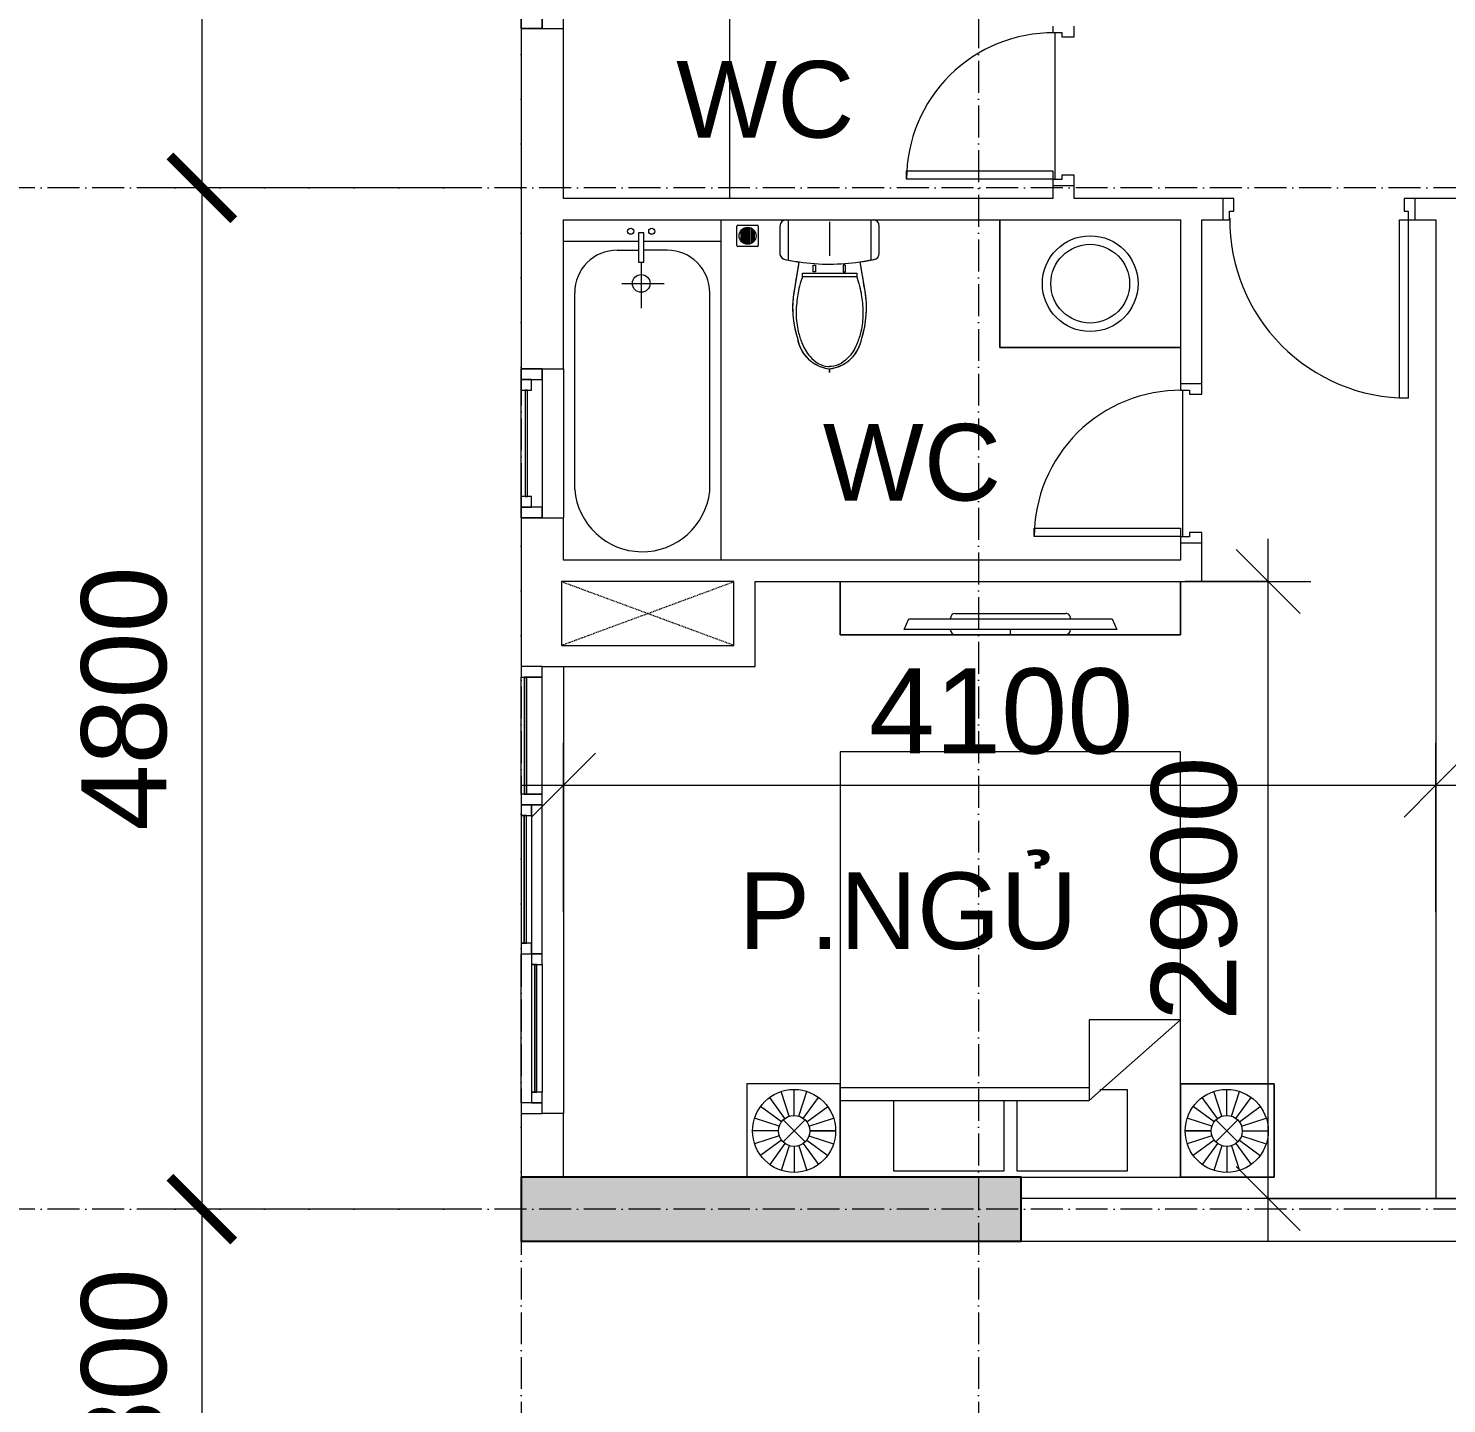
# Model space of a CAD drawing. Header units: millimetres. Extents: x -20144 to 122974, y -38328 to 48263.
# Drawn here: x -10815 to -4149, y 32036 to 38500 of the extents above; entities that cross this region are included whole.
import ezdxf

# ---------------------------------------------------------------- set-up
doc = ezdxf.new("R2010")
doc.units = ezdxf.units.MM
doc.linetypes.add('Dash', pattern=[6.35, 3.175, -3.175])
doc.linetypes.add('Grid Line', pattern=[4.2, 3, -0.6, 0, -0.6])
for name, color, linetype, lineweight in [('A-DETL-GENF', 31, 'Continuous', 5), ('A-DETL-GENF-HDLN', 161, 'Dash', 5), ('CHU', 181, 'Continuous', 5), ('CUA', 31, 'Continuous', 9), ('DIM', 1, 'Continuous', 5), ('DIM-200', 1, 'Continuous', 5), ('NET-CAT', 3, 'Continuous', 15), ('NET-THAY', 2, 'Continuous', 9), ('THIET BI', 44, 'Continuous', 5), ('THIET-BI', 44, 'Continuous', 5), ('TRUC', 225, 'Continuous', 5), ('X-COT HAM$0$LC.HA', 8, 'Continuous', 9)]:
    doc.layers.add(name, color=color, linetype=linetype, lineweight=lineweight)
doc.styles.add('Arial_3', font='arial_1.ttf', dxfattribs={"height": 400})
doc.styles.add('Arial_4', font='arial_1.ttf', dxfattribs={"height": 360})
doc.styles.add('TA1', font='arial_1.ttf')
doc.dimstyles.new('D_200_KTx2', dxfattribs={"dimtxt": 400, "dimasz": 300, "dimexe": 300, "dimexo": 300, "dimgap": 160, "dimtad": 1, "dimdec": 0, "dimzin": 9, "dimtxsty": 'TA1', "dimblk": 'ARCHTICK', "dimcen": 1, "dimdle": 300, "dimclrd": 256, "dimclre": 256, "dimclrt": 7, "dimadec": 0, "dimazin": 0, "dimtfac": 1, "dimtdec": 0, "dimtix": 1, "dimtmove": 1, "dimatfit": 3, "dimldrblk": 'ARCHTICK', "dimfxl": 1, "dimtolj": 1, "dimtzin": 0, "dimlwd": -1, "dimlwe": -1, "dimarcsym": 0})
doc.dimstyles.new('Diagonal_-_2mm_Arial', dxfattribs={"dimscale": 304.8, "dimtxt": 408.10376, "dimasz": 0.984252, "dimexe": 0.656168, "dimexo": 4.593176, "dimgap": 0.098425, "dimtad": 1, "dimdec": 0, "dimzin": 0, "dimdsep": 46, "dimtxsty": 'Arial_3', "dimblk1": 'OBLIQUE', "dimblk2": 'OBLIQUE', "dimsah": 1, "dimcen": 0.09, "dimdle": 0.656168, "dimazin": 0, "dimtfac": 1, "dimtdec": 4, "dimtix": 1, "dimtmove": 0, "dimatfit": 3, "dimfxl": 1, "dimtvp": 1, "dimtolj": 1, "dimtzin": 0, "dimlwd": 9, "dimlwe": 9, "dimarcsym": 2})

# ---------------------------------------------------------------- blocks, each defined once
blk = doc.blocks.new('ALC1807-ASCENT PLAZA-KET CAU_rvt-1-MẶT BẰNG TẦNG 5 ĐẾN TẦNG 22')
at = {"layer": 'X-COT HAM$0$LC.HA'}
h = blk.add_hatch(color=256, dxfattribs=at)
h.dxf.hatch_style = 1
h.paths.add_polyline_path([(-6149.3, 32799.9), (-6149.3, 33099.9), (-8499.3, 33099.9), (-8499.3, 32799.9)])
at = {"ltscale": 1000, "elevation": 0}
blk.add_lwpolyline([(-6149.3, 32799.9), (-6149.3, 33099.9), (-8499.3, 33099.9), (-8499.3, 32799.9)], close=True, dxfattribs=at)
blk = doc.blocks.new('CUA PHONG NGU - Type 1-V26-MẶT BẰNG TẦNG 5 ĐẾN TẦNG 22')
at = {"layer": 'CUA'}
for p, q in [((-317.5, 890.3), (-277.5, 890.3)), ((-317.5, 52.3), (-317.5, 890.3)), ((-277.5, 890.3), (-277.5, 52.3)), ((-277.5, 52.3), (-317.5, 52.3))]:
    blk.add_line(p, q, dxfattribs=at)
at = {"layer": 'CUA', "lineweight": 5}
for p, q in [((-318.5, 52.3), (-348.5, 52.3)), ((-318.5, 11.3), (-318.5, 52.3)), ((-298.5, 11.3), (-318.5, 11.3)), ((-298.5, -47.7), (-298.5, 11.3)), ((521.5, 11.3), (501.5, 11.3)), ((501.5, 11.3), (501.5, -47.7)), ((551.5, 52.3), (521.5, 52.3)), ((521.5, 52.3), (521.5, 11.3)), ((-348.5, -47.7), (-298.5, -47.7)), ((501.5, -47.7), (551.5, -47.7))]:
    blk.add_line(p, q, dxfattribs=at)
blk.add_arc((-317.5, 52.3), 838, 359.5, 90, dxfattribs=at)
blk = doc.blocks.new('CUA WC - Type 1-V28-MẶT BẰNG TẦNG 5 ĐẾN TẦNG 22')
at = {"layer": 'CUA'}
for p, q in [((-242.5, 740.3), (-202.5, 740.3)), ((-242.5, 52.3), (-242.5, 740.3)), ((-202.5, 740.3), (-202.5, 52.3)), ((-202.5, 52.3), (-242.5, 52.3))]:
    blk.add_line(p, q, dxfattribs=at)
at = {"layer": 'CUA', "lineweight": 5}
for p, q in [((-243.5, 52.3), (-273.5, 52.3)), ((-243.5, 11.3), (-243.5, 52.3)), ((-223.5, 11.3), (-243.5, 11.3)), ((-223.5, -47.7), (-223.5, 11.3)), ((446.5, 11.3), (426.5, 11.3)), ((426.5, 11.3), (426.5, -47.7)), ((476.5, 52.3), (446.5, 52.3)), ((446.5, 52.3), (446.5, 11.3)), ((-273.5, -47.7), (-223.5, -47.7)), ((426.5, -47.7), (476.5, -47.7))]:
    blk.add_line(p, q, dxfattribs=at)
blk.add_arc((-242.5, 52.3), 688, 359.5, 90, dxfattribs=at)
blk = doc.blocks.new('X-PHONG NGU 2 - X-PHONG NGU 2_Recovery_-1759957-MẶT BẰNG TẦNG 5 ĐẾN TẦNG 22')
at = {"layer": 'CUA'}
for p, q in [((-1000, 0), (-1050, 0)), ((-1050, 0), (-1050, -100)), ((-450, 0), (-1000, 0)), ((-1000, 0), (-1000, -75)), ((-1000, -100), (-1000, 0)), ((-450, -75), (-450, 0)), ((-400, 0), (-450, 0)), ((-450, 0), (-450, -100)), ((300, 0), (-400, 0)), ((-400, 0), (-400, -50)), ((-400, -100), (-400, 0)), ((300, -50), (300, 0)), ((350, 0), (300, 0)), ((300, 0), (300, -50)), ((350, -50), (350, 0)), ((350, 0), (950, 0)), ((1000, 0), (950, 0)), ((950, 0), (950, -50)), ((1050, 0), (1000, 0)), ((1000, 0), (1000, -100)), ((1000, -50), (1000, 0)), ((1050, -100), (1050, 0)), ((-400, -50), (300, -50)), ((-350, -50), (-400, -50)), ((-400, -50), (-400, -100)), ((-350, -100), (-350, -50)), ((300, -50), (250, -50)), ((250, -50), (250, -100)), ((300, -50), (350, -50)), ((300, -100), (300, -50)), ((950, -25), (350, -25)), ((350, -25), (350, -35)), ((350, -35), (950, -35)), ((950, -35), (350, -35)), ((350, -35), (350, -50)), ((350, -50), (950, -50)), ((950, -35), (950, -25)), ((950, -50), (950, -35)), ((950, -50), (1000, -50)), ((-1050, -100), (-1000, -100)), ((-450, -75), (-1000, -75)), ((-1000, -75), (-1000, -85)), ((-1000, -75), (-450, -75)), ((-1000, -85), (-450, -85)), ((-450, -100), (-1000, -100)), ((-450, -85), (-450, -75)), ((-450, -100), (-400, -100)), ((-400, -100), (-350, -100)), ((250, -75), (-350, -75)), ((-350, -75), (-350, -85)), ((-350, -85), (250, -85)), ((250, -85), (-350, -85)), ((-350, -85), (-350, -100)), ((-350, -100), (250, -100)), ((250, -85), (250, -75)), ((250, -100), (250, -85)), ((250, -100), (300, -100)), ((1000, -100), (300, -100)), ((1000, -100), (1050, -100))]:
    blk.add_line(p, q, dxfattribs=at)
blk = doc.blocks.new('X-PHONG WC - X-PHONG WC 2-1722875-MẶT BẰNG TẦNG 5 ĐẾN TẦNG 22')
at = {"layer": 'CUA'}
for p, q in [((-350, 100), (-400, 100)), ((-400, 100), (-400, 0)), ((-400, 100), (400, 100)), ((-400, 0), (-400, 100)), ((-300, 100), (-350, 100)), ((-350, 100), (-350, 50)), ((-350, 0), (-350, 100)), ((-300, 50), (-300, 100)), ((300, 80), (-300, 80)), ((-300, 80), (-300, 70)), ((-300, 70), (300, 70)), ((350, 100), (300, 100)), ((300, 100), (300, 50)), ((300, 70), (300, 80)), ((350, 50), (350, 100)), ((400, 100), (350, 100)), ((350, 100), (350, 0)), ((400, 0), (400, 100)), ((400, 100), (400, 0)), ((-400, 0), (-350, 0)), ((400, 0), (-400, 0)), ((-350, 50), (-300, 50)), ((300, 50), (350, 50)), ((350, 0), (400, 0))]:
    blk.add_line(p, q, dxfattribs=at)
blk = doc.blocks.new('X-PHONG WC - X-PHONG WC 3-1722876-MẶT BẰNG TẦNG 5 ĐẾN TẦNG 22')
at = {"layer": 'CUA'}
for p, q in [((-300, 100), (-350, 100)), ((-350, 100), (-350, 0)), ((-350, 100), (350, 100)), ((-350, 0), (-350, 100)), ((-250, 100), (-300, 100)), ((-300, 100), (-300, 50)), ((-300, 0), (-300, 100)), ((-250, 50), (-250, 100)), ((250, 80), (-250, 80)), ((-250, 80), (-250, 70)), ((-250, 70), (250, 70)), ((300, 100), (250, 100)), ((250, 100), (250, 50)), ((250, 70), (250, 80)), ((300, 50), (300, 100)), ((350, 100), (300, 100)), ((300, 100), (300, 0)), ((350, 0), (350, 100)), ((350, 100), (350, 0)), ((-350, 0), (-300, 0)), ((350, 0), (-350, 0)), ((-300, 50), (-250, 50)), ((250, 50), (300, 50)), ((300, 0), (350, 0))]:
    blk.add_line(p, q, dxfattribs=at)
blk = doc.blocks.new('X-GIUONG - X-GIUONG 1-V30-MẶT BẰNG TẦNG 5 ĐẾN TẦNG 22')
at = {"layer": 'THIET BI'}
for p, q in [((-800, 0), (-1239, 0)), ((-1239, 0), (-1239, -439)), ((-1239, 0), (-800, 0)), ((-1239, -439), (-1239, 0)), ((-1059.6, -158.2), (-1131.2, -59.5)), ((-1039.2, -147.8), (-1076.9, -31.8)), ((-1016.6, -144.2), (-1016.6, -22.2)), ((-993.9, -147.8), (-956.3, -31.8)), ((-973.5, -158.2), (-901.9, -59.5)), ((-800, -439), (-800, 0)), ((-50, 0), (-800, 0)), ((-800, 0), (-800, -2000)), ((-50, 0), (-800, 0)), ((-800, 0), (-800, -439)), ((-800, 0), (-800, -2000)), ((-550, -30), (-550, -410)), ((-30, -30), (-550, -30)), ((-30, -360), (-30, -30)), ((30, -30), (30, -360)), ((550, -30), (30, -30)), ((550, -360), (550, -30)), ((800, 0), (800, -439)), ((800, -2000), (800, 0)), ((800, 0), (800, -439)), ((800, -2000), (800, 0)), ((973.5, -158.2), (901.9, -59.5)), ((993.9, -147.8), (956.3, -31.8)), ((1016.6, -144.2), (1016.6, -22.2)), ((1039.2, -147.8), (1076.9, -31.8)), ((1059.6, -158.2), (1131.2, -59.5)), ((1239, -439), (1239, 0)), ((1239, -439), (1239, 0)), ((-1075.8, -174.4), (-1174.4, -102.7)), ((-957.4, -174.4), (-858.7, -102.7)), ((957.4, -174.4), (858.7, -102.7)), ((1075.8, -174.4), (1174.4, -102.7)), ((-1086.1, -194.8), (-1202.1, -157.1)), ((-1068.3, -269.1), (-964.8, -165.6)), ((-1068.3, -165.6), (-964.8, -269.1)), ((-947, -194.8), (-831, -157.1)), ((947, -194.8), (831, -157.1)), ((1068.3, -269.1), (964.8, -165.6)), ((1068.3, -165.6), (964.8, -269.1)), ((1086.1, -194.8), (1202.1, -157.1)), ((-1089.7, -217.4), (-1211.7, -217.4)), ((-1086.1, -240), (-1202.1, -277.7)), ((-1075.8, -260.4), (-1174.4, -332.1)), ((-957.4, -260.4), (-858.7, -332.1)), ((-947, -240), (-831, -277.7)), ((-943.4, -217.4), (-821.4, -217.4)), ((-821.4, -217.4), (-943.4, -217.4)), ((943.4, -217.4), (821.4, -217.4)), ((821.4, -217.4), (943.4, -217.4)), ((947, -240), (831, -277.7)), ((957.4, -260.4), (858.7, -332.1)), ((1075.8, -260.4), (1174.4, -332.1)), ((1086.1, -240), (1202.1, -277.7)), ((1089.7, -217.4), (1211.7, -217.4)), ((-1059.6, -276.6), (-1131.2, -375.2)), ((-1039.2, -287), (-1076.9, -402.9)), ((-1016.6, -290.5), (-1016.6, -412.5)), ((-993.9, -287), (-956.3, -402.9)), ((-973.5, -276.6), (-901.9, -375.2)), ((973.5, -276.6), (901.9, -375.2)), ((993.9, -287), (956.3, -402.9)), ((1016.6, -290.5), (1016.6, -412.5)), ((1039.2, -287), (1076.9, -402.9)), ((1059.6, -276.6), (1131.2, -375.2)), ((-370, -360), (-800, -740)), ((-370, -740), (-370, -360)), ((800, -360), (-370, -360)), ((-1239, -439), (-800, -439)), ((-800, -439), (-1239, -439)), ((-550, -410), (-420, -410)), ((-370, -420), (800, -420)), ((800, -439), (1239, -439)), ((800, -439), (1239, -439)), ((-800, -740), (-370, -740)), ((-800, -2000), (800, -2000)), ((-800, -2000), (800, -2000))]:
    blk.add_line(p, q, dxfattribs=at)
for centre, radius in [((-1016.6, -217.4), 195.1), ((1016.6, -217.4), 195.1), ((-1016.6, -217.4), 73.2), ((1016.6, -217.4), 73.2)]:
    blk.add_circle(centre, radius, dxfattribs=at)
blk = doc.blocks.new('X-TV - X-TV 3-1732778-MẶT BẰNG TẦNG 5 ĐẾN TẦNG 22')
at = {"layer": 'THIET BI'}
for p, q in [((1600, 250), (0, 250)), ((0, 250), (0, 0)), ((0, 250), (1600, 250)), ((0, 0), (0, 250)), ((300, 225), (1300, 225)), ((322.5, 175), (300, 225)), ((540, 250), (1060, 250)), ((800, 250), (800, 225)), ((1300, 225), (1277.5, 175)), ((1600, 0), (1600, 250)), ((1600, 250), (1600, 0)), ((1277.5, 175), (322.5, 175)), ((1060, 150), (540, 150))]:
    blk.add_line(p, q, dxfattribs=at)
for centre, start_param, end_param in [((540, 225), 0, 1.570796), ((1060, 225), 4.712389, 6.283185), ((540, 175), 1.570796, 3.141593), ((1060, 175), 3.141593, 4.712389)]:
    blk.add_ellipse(centre, major_axis=(0, 25), ratio=0.9, start_param=start_param, end_param=end_param, dxfattribs=at)
blk = doc.blocks.new('X-XI1 - X-XI-V13-MẶT BẰNG TẦNG 5 ĐẾN TẦNG 22')
at = {"layer": 'THIET-BI'}
for p, q in [((194.6, 0), (194.6, -186.1)), ((215, -2.1), (204.3, 0)), ((-230.6, -16.8), (-233.2, -33.2)), ((-233.2, -29), (-233.2, -157.9)), ((-233.2, -29), (-233.2, -157.9)), ((-233.2, -33.2), (-233.2, -45)), ((-233.2, -45), (-233.2, -157.9)), ((-227.9, -12.2), (-230.6, -16.8)), ((-222, -6.1), (-227.9, -12.2)), ((-212.4, -1.2), (-222, -6.1)), ((-204.3, 0), (-212.4, -1.2)), ((-194.6, 0), (-194.6, -185.7)), ((0, -9.4), (0, -169.7)), ((219.3, -4.2), (215, -2.1)), ((224.8, -8.5), (219.3, -4.2)), ((227.7, -12), (224.8, -8.5)), ((231.6, -19.3), (227.7, -12)), ((233.2, -29), (231.6, -19.3)), ((233.2, -157.9), (233.2, -29)), ((233.2, -157.9), (233.2, -29)), ((233.2, -157.9), (233.2, -29)), ((-233.2, -157.9), (-232.9, -162.1)), ((-232.9, -162.1), (-231, -169.1)), ((-231, -169.1), (-228, -174.5)), ((-228, -174.5), (-224.2, -178.9)), ((-224.2, -178.9), (-216.9, -183.9)), ((-216.9, -183.9), (-209.4, -186.4)), ((-209.4, -186.4), (-202.4, -187.7)), ((-202.4, -187.7), (-192, -189.7)), ((-192, -189.7), (-184.2, -191.1)), ((-184.2, -191.1), (-168, -193.8)), ((-168, -193.8), (-149.9, -196.6)), ((-143.8, -197.5), (-166.7, -335.2)), ((-143.8, -197.5), (-166.7, -335.2)), ((-149.9, -196.6), (-143.8, -197.5)), ((-143.8, -197.5), (-147.8, -221.1)), ((143.8, -197.5), (212.9, -185.5)), ((166.7, -335.2), (143.8, -197.5)), ((166.7, -335.2), (143.8, -197.5)), ((146.9, -216.1), (143.8, -197.5)), ((212.9, -185.5), (220.8, -181.7)), ((220.8, -181.7), (226.5, -176.5)), ((226.5, -176.5), (231.9, -166.7)), ((231.9, -166.7), (233.2, -157.9)), ((-155.3, -266.3), (-157.7, -280.9)), ((-147.8, -221.1), (-155.3, -266.3)), ((-127.7, -249.9), (127.7, -249.9)), ((-127.7, -267.8), (-127.7, -249.9)), ((-76.6, -213.5), (-66.1, -213.5)), ((-76.6, -245), (-76.6, -213.5)), ((-66.1, -245), (-76.6, -245)), ((-66.1, -213.5), (-66.1, -245)), ((64, -213.5), (64, -245)), ((74.4, -213.5), (64, -213.5)), ((64, -245), (74.4, -245)), ((74.4, -245), (74.4, -213.5)), ((127.7, -249.9), (127.7, -267.8)), ((151.8, -245.3), (146.9, -216.1)), ((157.2, -277.8), (151.8, -245.3)), ((-164.6, -322), (-168.9, -349)), ((-161.5, -303.8), (-164.6, -322)), ((-157.7, -280.9), (-161.5, -303.8)), ((-8.6, -267.8), (-127.7, -267.8)), ((127.7, -267.8), (-8.6, -267.8)), ((161.7, -304.9), (157.2, -277.8)), ((166.7, -335.2), (161.7, -304.9)), ((-172.5, -383), (-173.5, -402.2)), ((-171, -365.1), (-172.5, -383)), ((-168.9, -349), (-171, -365.1)), ((171.6, -371), (166.7, -335.2)), ((173.2, -395.8), (171.6, -371)), ((173.5, -426.5), (173.2, -395.8)), ((-173.5, -402.2), (-173.1, -436.1)), ((-173.1, -436.1), (-172.5, -446.5)), ((-172.5, -446.5), (-169.6, -474.8)), ((165.2, -502.3), (172.5, -446.5)), ((172.5, -446.5), (173.5, -426.5)), ((-169.6, -474.8), (-166.5, -495.3)), ((-166.5, -495.3), (-161.1, -520.9)), ((-161.1, -520.9), (-151.4, -555.9)), ((155.1, -543.7), (161.7, -518.5)), ((161.7, -518.5), (165.2, -502.3)), ((-151.4, -555.9), (-143.5, -587)), ((-143.5, -587), (-131.8, -612.8)), ((131.6, -613.2), (145.5, -581)), ((145.5, -581), (151.4, -555.9)), ((151.4, -555.9), (155.1, -543.7)), ((-131.8, -612.8), (-121.7, -628.9)), ((-121.7, -628.9), (-100.2, -653.8)), ((-100.2, -653.8), (-87.5, -664.8)), ((-87.5, -664.8), (-69.9, -676.9)), ((60.8, -681.9), (86, -665.9)), ((86, -665.9), (100.2, -653.8)), ((100.2, -653.8), (114.1, -638.9)), ((114.1, -638.9), (131.6, -613.2)), ((-69.9, -676.9), (-49.6, -687.2)), ((-49.6, -687.2), (-19.9, -696.9)), ((-19.9, -696.9), (0, -700.2)), ((0, -700.2), (34.6, -692.9)), ((0, -700.2), (0, -702.7)), ((0, -712.5), (0, -700.2)), ((0, -700.3), (0, -710.2)), ((0, -702.7), (0, -715.9)), ((0, -710.2), (0, -716.9)), ((0, -717.2), (0, -712.5)), ((0, -716.9), (0, -717.2)), ((34.6, -692.9), (60.8, -681.9))]:
    blk.add_line(p, q, dxfattribs=at)
for centre, radius, start, end in [((204.3, -29), 29, 360, 90), ((204.3, -29), 29, 0, 90), ((-204.3, -29), 29, 90, 180), ((-204.3, -29), 29, 90, 180), ((-204.3, -157.9), 29, 180, 259.85987), ((-204.3, -157.9), 29, 180, 259.85987), ((18.1, 960), 1168.8, 258.77622, 262.03475), ((18.1, 960), 1168.8, 258.77622, 262.03475), ((18.1, 960), 1168.8, 262.14467, 269.16333), ((-16, 957.7), 1166.4, 270.83748, 277.76826), ((-18.1, 960), 1168.8, 277.96525, 281.22378), ((-18.1, 960), 1168.8, 277.96525, 281.22378), ((204.3, -157.9), 29, 280.14013, 360), ((204.3, -157.9), 29, 280.14013, 0), ((287.1, -414.4), 460.7, 170.09406, 197.88556), ((287.1, -414.4), 460.7, 170.09406, 197.88556), ((-287.1, -414.4), 460.7, 342.11444, 9.90594), ((-287.1, -414.4), 460.7, 342.11444, 9.90594), ((18.2, -529.6), 171.6, 188.82666, 263.90979), ((18.2, -529.6), 171.6, 188.82666, 263.90979), ((-18.2, -529.6), 171.6, 276.09021, 351.17334), ((-18.2, -529.6), 171.6, 276.09021, 351.17334)]:
    blk.add_arc(centre, radius, start, end, dxfattribs=at)
for points in [[(-127.7, -267.8), (-143.4, -315.6), (-152.2, -364.8), (-160.3, -442.2), (-151, -516.8), (-129.6, -585.3), (-93.5, -652), (-37.5, -689.3), (-2.9, -689.4), (0, -689.4)], [(127.7, -267.8), (143.4, -315.6), (152.2, -364.8), (160.3, -442.2), (151, -516.8), (129.6, -585.3), (93.5, -652), (37.5, -689.3), (2.9, -689.4), (0, -689.4)]]:
    blk.add_open_spline(points, degree=3, knots=[12.724379, 12.724379, 12.724379, 12.724379, 75.096459, 151.912755, 228.70098, 282.501534, 351.034079, 439.49288, 447.51098, 447.51098, 447.51098, 447.51098], dxfattribs=at)
blk = doc.blocks.new('X-LA - X-LA 6-1486693-MẶT BẰNG TẦNG 5 ĐẾN TẦNG 22')
at = {"layer": 'THIET-BI'}
for p, q in [((-425, 0), (-425, -600)), ((-425, -600), (-425, 0)), ((-425, -600), (425, -600)), ((425, -600), (-425, -600))]:
    blk.add_line(p, q, dxfattribs=at)
for radius in [225, 185]:
    blk.add_circle((0, -300), radius, dxfattribs=at)
blk = doc.blocks.new('X-BON TAM - X-BON TAM-1305637-MẶT BẰNG TẦNG 5 ĐẾN TẦNG 22')
at = {"layer": 'THIET-BI'}
for p, q in [((375, -1600), (375, 0)), ((375, -1600), (375, 0)), ((12.9, -61.4), (-12.9, -61.4)), ((-12.9, -61.4), (-12.9, -198.5)), ((12.9, -198.5), (12.9, -61.4)), ((-365, -100), (-12.9, -100)), ((12.9, -100), (375, -100)), ((-112.7, -142.6), (-12.9, -142.6)), ((-12.9, -198.5), (12.9, -198.5)), ((0, -198.5), (0, -415.4)), ((121.7, -142.6), (12.9, -142.6)), ((-91.8, -298.7), (108.5, -298.7)), ((-312.7, -1267.8), (-312.7, -342.6)), ((321.7, -1276.1), (321.7, -342.6))]:
    blk.add_line(p, q, dxfattribs=at)
for centre, radius in [((-49.4, -53.5), 14.5), ((49.4, -53.5), 14.5), ((0, -298.7), 41.7)]:
    blk.add_circle(centre, radius, dxfattribs=at)
for centre, radius, start, end in [((-112.7, -342.6), 200, 90, 180), ((121.7, -342.6), 200, 360, 90), ((4.9, -1241.3), 318.7, 184.7583, 353.73509)]:
    blk.add_arc(centre, radius, start, end, dxfattribs=at)
blk = doc.blocks.new('X-PHEU - X-PHEU-1231512-MẶT BẰNG TẦNG 5 ĐẾN TẦNG 22')
at = {"layer": 'THIET-BI'}
for p, q in [((25, 29), (25, 121)), ((29, 125), (121, 125)), ((42.5, 90.5), (42.5, 59.5)), ((47.5, 51.8), (47.5, 98.2)), ((52.5, 103.1), (52.5, 46.9)), ((57.5, 43.5), (57.5, 106.5)), ((62.5, 108.8), (62.5, 41.2)), ((67.5, 39.8), (67.5, 110.2)), ((72.5, 110.9), (72.5, 78.1)), ((72.5, 71.9), (72.5, 39.1)), ((77.5, 78.1), (77.5, 110.9)), ((77.5, 39.1), (77.5, 71.9)), ((82.5, 110.2), (82.5, 39.8)), ((87.5, 41.2), (87.5, 108.8)), ((92.5, 106.5), (92.5, 43.5)), ((97.5, 46.9), (97.5, 103.1)), ((102.5, 98.2), (102.5, 51.8)), ((107.5, 59.5), (107.5, 90.5)), ((125, 121), (125, 29)), ((121, 25), (29, 25))]:
    blk.add_line(p, q, dxfattribs=at)
blk.add_circle((75, 75), 40, dxfattribs=at)
for centre, radius, start, end in [((29, 121), 4, 90, 180), ((75, 75), 36, 139.80824, 154.52563), ((75, 75), 36, 119.0853, 128.68219), ((75, 75), 36, 102.0247, 110.31751), ((75, 75), 4, 128.68219, 231.31781), ((75, 75), 36, 90, 93.98208), ((75, 75), 36, 86.01792, 90), ((75, 75), 4, 308.68219, 51.31781), ((75, 75), 36, 69.68249, 77.9753), ((75, 75), 36, 51.31781, 60.9147), ((75, 75), 36, 25.47437, 40.19176), ((121, 121), 4, 0, 90), ((29, 29), 4, 180, 270), ((75, 75), 36, 205.47437, 220.19176), ((75, 75), 36, 231.31781, 240.9147), ((75, 75), 36, 249.68249, 257.9753), ((75, 75), 36, 266.01792, 270), ((75, 75), 36, 270, 273.98208), ((75, 75), 36, 282.0247, 290.31751), ((75, 75), 36, 299.0853, 308.68219), ((75, 75), 36, 319.80824, 334.52563), ((121, 29), 4, 270, 360)]:
    blk.add_arc(centre, radius, start, end, dxfattribs=at)
blk = doc.blocks.new('Family2 - Family1-1830953-MẶT BẰNG TẦNG 5 ĐẾN TẦNG 22')
at = {"layer": 'A-DETL-GENF'}
for p, q in [((810, 300), (0, 300)), ((0, 300), (0, 0)), ((810, 0), (810, 300)), ((0, 0), (810, 0))]:
    blk.add_line(p, q, dxfattribs=at)
at = {"layer": 'A-DETL-GENF-HDLN'}
for p, q in [((0, 300), (810, 0.8)), ((0, 0), (810, 299.2))]:
    blk.add_line(p, q, dxfattribs=at)
blk = doc.blocks.new('DIMBLOCK3-MẶT BẰNG TẦNG 5 ĐẾN TẦNG 22')
at = {"layer": 'DIM-200', "lineweight": 9, "transparency": 16777216}
for p, q in [((-8299.5, 34345.1), (-8299.5, 35142.3)), ((-4199.5, 34345.1), (-4199.5, 35142.3)), ((-8299.5, 34942.3), (-8149.5, 35092.3)), ((-4199.5, 34942.3), (-4049.5, 35092.3)), ((-8499.5, 34942.3), (-3999.5, 34942.3)), ((-8299.5, 34942.3), (-8449.5, 34792.3)), ((-8299.5, 34942.3), (-8299.5, 34345.1)), ((-4199.5, 34942.3), (-4349.5, 34792.3)), ((-4199.5, 34942.3), (-4199.5, 34345.1))]:
    blk.add_line(p, q, dxfattribs=at)
at = {"layer": 'DIM-200', "color": 0, "lineweight": 9, "transparency": 16777216, "insert": (-6864.8, 35491.6), "char_height": 400, "width": 1476.708, "attachment_point": 1, "line_spacing_factor": 0.941778, "style": 'Arial_3'}
blk.add_mtext('4100', dxfattribs=at)
blk = doc.blocks.new('_Oblique')
at = {"color": 0, "linetype": 'ByBlock', "lineweight": -2}
blk.add_line((-0.5, -0.5), (0.5, 0.5), dxfattribs=at)
blk = doc.blocks.new('DIMBLOCK4-MẶT BẰNG TẦNG 5 ĐẾN TẦNG 22')
at = {"layer": 'DIM-200', "lineweight": 9, "transparency": 16777216}
for p, q in [((-4988.2, 32799.9), (-4988.2, 36099.9)), ((-4988.2, 35899.9), (-5138.2, 36049.9)), ((-5377.5, 35899.9), (-4788.2, 35899.9)), ((-4988.2, 35899.9), (-5377.5, 35899.9)), ((-4988.2, 35899.9), (-4838.2, 35749.9)), ((-4988.2, 32999.9), (-5138.2, 33149.9)), ((-3800.3, 32999.9), (-5188.2, 32999.9)), ((-4988.2, 32999.9), (-4838.2, 32849.9)), ((-4988.2, 32999.9), (-3800.3, 32999.9))]:
    blk.add_line(p, q, dxfattribs=at)
at = {"layer": 'DIM-200', "color": 0, "lineweight": 9, "transparency": 16777216, "insert": (-5537.5, 33834.6), "char_height": 400, "width": 1476.708, "attachment_point": 1, "rotation": 90, "line_spacing_factor": 0.941778, "style": 'Arial_3'}
blk.add_mtext('2900', dxfattribs=at)
blk = doc.blocks.new('_ArchTick')
at = {"color": 0, "const_width": 0.15}
blk.add_lwpolyline([(-0.5, -0.5), (0.5, 0.5)], dxfattribs=at)
blk = doc.blocks.new('*D655')
at = {"layer": 'Defpoints', "color": 0, "transparency": 16777216}
for p in [(-8499.5, 42399.9), (-9999.5, 37749.9), (-8499.5, 37749.9)]:
    blk.add_point(p, dxfattribs=at)
at = {"layer": 'DIM', "transparency": 16777216}
for p, q in [((-9999.5, 42699.9), (-9999.5, 37449.9)), ((-8799.5, 42399.9), (-10299.5, 42399.9)), ((-8799.5, 37749.9), (-10299.5, 37749.9))]:
    blk.add_line(p, q, dxfattribs=at)
at = {"layer": 'DIM', "transparency": 16777216, "xscale": 300, "yscale": 300, "zscale": 300}
for p, rotation in [((-9999.5, 42399.9), 90), ((-9999.5, 37749.9), 270)]:
    blk.add_blockref('_ArchTick', p, dxfattribs=dict(at, rotation=rotation))
at = {"layer": 'DIM', "color": 7, "transparency": 16777216, "insert": (-10363.7, 40074.9), "char_height": 400, "attachment_point": 5, "rotation": 90, "style": 'TA1'}
blk.add_mtext('\\A1;4650', dxfattribs=at)
blk = doc.blocks.new('*D656')
at = {"layer": 'Defpoints', "color": 0, "transparency": 16777216}
for p in [(-8499.5, 37749.9), (-9999.5, 32949.9), (-8499.5, 32949.9)]:
    blk.add_point(p, dxfattribs=at)
at = {"layer": 'DIM', "transparency": 16777216}
for p, q in [((-9999.5, 38049.9), (-9999.5, 32649.9)), ((-8799.5, 37749.9), (-10299.5, 37749.9)), ((-8799.5, 32949.9), (-10299.5, 32949.9))]:
    blk.add_line(p, q, dxfattribs=at)
at = {"layer": 'DIM', "transparency": 16777216, "xscale": 300, "yscale": 300, "zscale": 300}
for p, rotation in [((-9999.5, 37749.9), 90), ((-9999.5, 32949.9), 270)]:
    blk.add_blockref('_ArchTick', p, dxfattribs=dict(at, rotation=rotation))
at = {"layer": 'DIM', "color": 7, "transparency": 16777216, "insert": (-10363.7, 35349.9), "char_height": 400, "attachment_point": 5, "rotation": 90, "style": 'TA1'}
blk.add_mtext('\\A1;4800', dxfattribs=at)
blk = doc.blocks.new('*D657')
at = {"layer": 'Defpoints', "color": 0, "transparency": 16777216}
for p in [(-8499.5, 32949.9), (-9999.5, 31149.9), (-8499.5, 31149.9)]:
    blk.add_point(p, dxfattribs=at)
at = {"layer": 'DIM', "transparency": 16777216}
for p, q in [((-9999.5, 33249.9), (-9999.5, 30849.9)), ((-8799.5, 32949.9), (-10299.5, 32949.9)), ((-8799.5, 31149.9), (-10299.5, 31149.9))]:
    blk.add_line(p, q, dxfattribs=at)
at = {"layer": 'DIM', "transparency": 16777216, "xscale": 300, "yscale": 300, "zscale": 300}
for p, rotation in [((-9999.5, 32949.9), 90), ((-9999.5, 31149.9), 270)]:
    blk.add_blockref('_ArchTick', p, dxfattribs=dict(at, rotation=rotation))
at = {"layer": 'DIM', "color": 7, "transparency": 16777216, "insert": (-10363.7, 32049.9), "char_height": 400, "attachment_point": 5, "rotation": 90, "style": 'TA1'}
blk.add_mtext('\\A1;1800', dxfattribs=at)
blk = doc.blocks.new('*D667')
at = {"layer": 'Defpoints', "color": 0, "transparency": 16777216}
for p in [(-8499.5, 42599.9), (-11399.5, -0.1), (-8499.5, -0.1)]:
    blk.add_point(p, dxfattribs=at)
at = {"layer": 'DIM', "transparency": 16777216}
for p, q in [((-11399.5, 42899.9), (-11399.5, -300.1)), ((-8799.5, 42599.9), (-11699.5, 42599.9)), ((-8799.5, -0.1), (-11699.5, -0.1))]:
    blk.add_line(p, q, dxfattribs=at)
at = {"layer": 'DIM', "transparency": 16777216, "xscale": 300, "yscale": 300, "zscale": 300}
for p, rotation in [((-11399.5, 42599.9), 90), ((-11399.5, -0.1), 270)]:
    blk.add_blockref('_ArchTick', p, dxfattribs=dict(at, rotation=rotation))
at = {"layer": 'DIM', "color": 7, "transparency": 16777216, "insert": (-11763.7, 21299.9), "char_height": 400, "attachment_point": 5, "rotation": 90, "style": 'TA1'}
blk.add_mtext('\\A1;42600', dxfattribs=at)

msp = doc.modelspace()

# ---------------------------------------------------------------- linework, layer by layer
at = {"layer": 'NET-CAT'}
for p, q in [((-8499.5, 38499.9), (-8499.5, 36899.9)), ((-8299.5, 37699.9), (-8299.5, 38499.9)), ((-5999.5, 37759.9), (-5999.5, 37699.9)), ((-5899.5, 37759.9), (-5999.5, 37759.9)), ((-5899.5, 37699.9), (-5899.5, 37759.9)), ((-5999.5, 37699.9), (-8299.5, 37699.9)), ((-5199.5, 37699.9), (-5899.5, 37699.9)), ((-5199.5, 37599.9), (-5199.5, 37699.9)), ((-3499.5, 37699.9), (-4299.5, 37699.9)), ((-4299.5, 37699.9), (-4299.5, 37599.9)), ((-8299.5, 37599.9), (-5399.5, 37599.9)), ((-8299.5, 36899.9), (-8299.5, 37599.9)), ((-5399.5, 37599.9), (-5399.5, 36829.9)), ((-5299.5, 37599.9), (-5199.5, 37599.9)), ((-5299.5, 36829.9), (-5299.5, 37599.9)), ((-4299.5, 37599.9), (-4199.5, 37599.9)), ((-4199.5, 37599.9), (-4199.5, 32999.9)), ((-5399.5, 36829.9), (-5299.5, 36829.9)), ((-8499.5, 36199.9), (-8499.5, 35499.9)), ((-8299.5, 35999.9), (-8299.5, 36199.9)), ((-5399.5, 36079.9), (-5399.5, 35999.9)), ((-5299.5, 36079.9), (-5399.5, 36079.9)), ((-5299.5, 35899.9), (-5299.5, 36079.9)), ((-5399.5, 35999.9), (-8299.5, 35999.9)), ((-7399.5, 35899.9), (-5299.5, 35899.9)), ((-7399.5, 35499.9), (-7399.5, 35899.9)), ((-8399.5, 35499.9), (-7399.5, 35499.9)), ((-8499.5, 33399.9), (-8499.5, 33099.9)), ((-8299.5, 33399.9), (-8399.5, 33399.9)), ((-8299.5, 33099.9), (-8299.5, 33399.9)), ((-4199.5, 32999.9), (-6149.5, 32999.9)), ((-6149.5, 32799.9), (-3999.5, 32799.9))]:
    msp.add_line(p, q, dxfattribs=at)
for points in [[(-8499.5, 38499.9), (-8299.5, 38499.9)], [(-8499.5, 36899.9), (-8299.5, 36899.9)], [(-8499.5, 36199.9), (-8299.5, 36199.9)]]:
    msp.add_lwpolyline(points, dxfattribs=at)
at = {"layer": 'NET-THAY'}
for p, q in [((-7519.5, 39299.9), (-7519.5, 37699.9)), ((-5989.5, 37789.9), (-5989.5, 38479.9)), ((-5389.5, 36109.9), (-5389.5, 36799.9)), ((-8299.5, 35499.9), (-8299.5, 33399.9))]:
    msp.add_line(p, q, dxfattribs=at)
for points in [[(-8299.5, 38499.9), (-8299.5, 39299.9)], [(-8299.5, 36899.9), (-8299.5, 36199.9)]]:
    msp.add_lwpolyline(points, dxfattribs=at)
at = {"layer": 'TRUC', "linetype": 'Grid Line', "ltscale": 50}
for p, q in [((-8499.5, 43599.9), (-8499.5, -4500.1)), ((-6349.5, 43599.9), (-6349.5, -7167.6)), ((43000.5, 37749.9), (-12092.4, 37749.9)), ((43000.5, 32949.9), (-12092.4, 32949.9))]:
    msp.add_line(p, q, dxfattribs=at)

# ---------------------------------------------------------------- block references
at = {"lineweight": 5}
msp.add_blockref('ALC1807-ASCENT PLAZA-KET CAU_rvt-1-MẶT BẰNG TẦNG 5 ĐẾN TẦNG 22', (0, 0), dxfattribs=at)
at = {"layer": 'A-DETL-GENF'}
msp.add_blockref('Family2 - Family1-1830953-MẶT BẰNG TẦNG 5 ĐẾN TẦNG 22', (-8309.5, 35599.9), dxfattribs=at)
at = {"layer": 'CUA'}
for name, p, rotation in [('X-PHONG WC - X-PHONG WC 2-1722875-MẶT BẰNG TẦNG 5 ĐẾN TẦNG 22', (-8399.5, 38899.9), 90.00000000000011), ('CUA WC - Type 1-V28-MẶT BẰNG TẦNG 5 ĐẾN TẦNG 22', (-5947.2, 38033.5), 90.0000000000001), ('CUA PHONG NGU - Type 1-V26-MẶT BẰNG TẦNG 5 ĐẾN TẦNG 22', (-4648, 37652.2), 180), ('X-PHONG WC - X-PHONG WC 3-1722876-MẶT BẰNG TẦNG 5 ĐẾN TẦNG 22', (-8399.5, 36549.9), 90.00000000000011), ('CUA WC - Type 1-V28-MẶT BẰNG TẦNG 5 ĐẾN TẦNG 22', (-5347.2, 36353.5), 90.0000000000001), ('X-PHONG NGU 2 - X-PHONG NGU 2_Recovery_-1759957-MẶT BẰNG TẦNG 5 ĐẾN TẦNG 22', (-8399.5, 34449.9), 270.0000000000001)]:
    msp.add_blockref(name, p, dxfattribs=dict(at, rotation=rotation))
at = {"layer": 'THIET BI', "rotation": 180}
for name, p in [('X-TV - X-TV 3-1732778-MẶT BẰNG TẦNG 5 ĐẾN TẦNG 22', (-5399.5, 35899.9)), ('X-GIUONG - X-GIUONG 1-V30-MẶT BẰNG TẦNG 5 ĐẾN TẦNG 22', (-6199.5, 33099.9))]:
    msp.add_blockref(name, p, dxfattribs=at)
at = {"layer": 'THIET-BI'}
for name, p in [('X-BON TAM - X-BON TAM-1305637-MẶT BẰNG TẦNG 5 ĐẾN TẦNG 22', (-7934.5, 37599.9)), ('X-XI1 - X-XI-V13-MẶT BẰNG TẦNG 5 ĐẾN TẦNG 22', (-7049.5, 37599.9)), ('X-LA - X-LA 6-1486693-MẶT BẰNG TẦNG 5 ĐẾN TẦNG 22', (-5824.5, 37599.9)), ('X-PHEU - X-PHEU-1231512-MẶT BẰNG TẦNG 5 ĐẾN TẦNG 22', (-7509.5, 37449.9))]:
    msp.add_blockref(name, p, dxfattribs=at)

# ---------------------------------------------------------------- texts
at = {"layer": 'CHU', "color": 7, "char_height": 360, "attachment_point": 3, "line_spacing_factor": 0.936439, "style": 'Arial_4'}
for s, insert, width in [('\\pt2540,5080,7620,10160,12700,15240,17780,20320,22860,25400,27940,30480,33020,35560,38100,40640,43180,45720,48260,50800,53340,55880,58420,60960,63500,66040,68580,71120,73660,76200,78740,81280;WC', (-6932.6, 38346.6), 868.6), ('\\pt2540,5080,7620,10160,12700,15240,17780,20320,22860,25400,27940,30480,33020,35560,38100,40640,43180,45720,48260,50800,53340,55880,58420,60960,63500,66040,68580,71120,73660,76200,78740,81280;WC', (-6243.3, 36640.6), 868.6), ('\\pt2540.0016,5079.9996,7620.0012,10159.9992,12700.0008,15239.9988,17780.0004,20319.9984,22860,25400.0016,27939.9996,30480.0012,33019.9992,35560.0008,38099.9988,40640.0004,43179.9984,45720,48260.0016,50799.9996,53340.0012,55879.9992,58420.0008,60959.9988,63500.0004,66039.9984,68580,71120.0016,73659.9996,76200.0012,78739.9992,81280.0008;P.NGỦ', (-5884, 34532.4), 1577.62)]:
    msp.add_mtext(s, dxfattribs=dict(at, insert=insert, width=width))

# ---------------------------------------------------------------- dimensions: what is measured, and where the dimension line sits
at = {"layer": 'DIM'}
for base, p1, p2, picture, middle in [((-11399.5, -0.1), (-8499.5, 42599.9), (-8499.5, -0.1), '*D667', (-11763.7, 21299.9)), ((-9999.5, 37749.9), (-8499.5, 42399.9), (-8499.5, 37749.9), '*D655', (-10363.7, 40074.9)), ((-9999.5, 32949.9), (-8499.5, 37749.9), (-8499.5, 32949.9), '*D656', (-10363.7, 35349.9)), ((-9999.5, 31149.9), (-8499.5, 32949.9), (-8499.5, 31149.9), '*D657', (-10363.7, 32049.9))]:
    dim = msp.add_linear_dim(base=base, p1=p1, p2=p2, angle=90, dimstyle='D_200_KTx2', dxfattribs=at)
    dim.commit()
    dim.dimension.update_dxf_attribs({"geometry": picture, "text_midpoint": middle})
at = {"layer": 'DIM', "lineweight": 9}
dim = msp.add_linear_dim(base=(-4988.2, 35899.9), p1=(-5200.3, 32999.9), p2=(-6777.5, 35899.9), angle=90, dimstyle='Diagonal_-_2mm_Arial', override={"dimpost": '<>', "dimfxl": 3301.176625}, dxfattribs=at)
dim.commit()
dim.dimension.update_dxf_attribs({"geometry": 'DIMBLOCK4-MẶT BẰNG TẦNG 5 ĐẾN TẦNG 22', "text_midpoint": (-5222.4, 34449.9)})
dim = msp.add_linear_dim(base=(-4199.5, 34942.3), p1=(-8299.5, 35745.1), p2=(-4199.5, 35745.1), dimstyle='Diagonal_-_2mm_Arial', override={"dimpost": '<>', "dimfxl": 4099.999988}, dxfattribs=at)
dim.commit()
dim.dimension.update_dxf_attribs({"geometry": 'DIMBLOCK3-MẶT BẰNG TẦNG 5 ĐẾN TẦNG 22', "text_midpoint": (-6249.5, 35176.5)})

doc.saveas('drawing.dxf')
